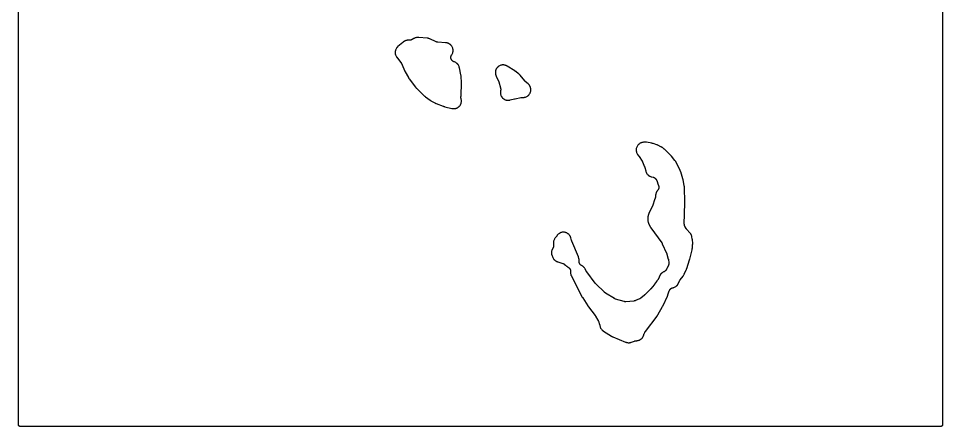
# Model space of a CAD drawing. Header units: millimetres. Extents: x 0 to 300, y 0 to 300.
# Drawn here: x -0.1 to 300, y -0.1 to 132.6 of the extents above; entities that cross this region are included whole.
import ezdxf

# ---------------------------------------------------------------- set-up
doc = ezdxf.new("R2010")
doc.units = ezdxf.units.MM
doc.layers.add('CUT', color=7, linetype='CONTINUOUS')

msp = doc.modelspace()

# ---------------------------------------------------------------- linework, layer by layer
at = {"layer": 'CUT'}
msp.add_lwpolyline([(300.0045, 298.5625), (300.0045, 1.4375), (300.0045, 0.5522), (300.0009, 0.4788), (299.9923, 0.4206), (299.978, 0.3635), (299.9582, 0.3082), (299.933, 0.255), (299.9028, 0.2046), (299.8678, 0.1573), (299.8283, 0.1137), (299.7847, 0.0743), (299.7375, 0.0392), (299.687, 0.009), (299.6339, -0.0162), (299.5785, -0.036), (299.5214, -0.0503), (299.4633, -0.0589), (299.3898, -0.0625), (298.5045, -0.0625), (1.4375, -0.0625), (0.5522, -0.0625), (0.4788, -0.0589), (0.4206, -0.0503), (0.3635, -0.036), (0.3082, -0.0162), (0.255, 0.009), (0.2046, 0.0392), (0.1573, 0.0743), (0.1137, 0.1137), (0.0743, 0.1573), (0.0392, 0.2046), (0.009, 0.255), (-0.0162, 0.3082), (-0.036, 0.3635), (-0.0503, 0.4206), (-0.0589, 0.4788), (-0.0625, 0.5522), (-0.0625, 1.4375), (-0.0625, 298.5625)], dxfattribs=at)
for points in [[(122.2978, 121.071), (122.3092, 121.0126), (122.3542, 120.8299), (122.3713, 120.7729), (122.4342, 120.5956), (122.4568, 120.5406), (122.537, 120.3703), (122.565, 120.3178), (122.6629, 120.1541), (122.6789, 120.129), (122.7111, 120.0806), (122.7196, 120.0684), (122.7753, 119.9893), (122.784, 119.9772), (124.318, 117.9104), (124.326, 117.8996), (124.3366, 117.8848), (124.3667, 117.8402), (124.4147, 117.7642), (124.4352, 117.7302), (124.4541, 117.6953), (124.4951, 117.6153), (124.5182, 117.5667), (124.5255, 117.55), (124.5309, 117.5377), (125.3308, 115.6402), (125.3372, 115.6256), (125.3799, 115.5313), (125.3867, 115.5169), (125.4434, 115.4), (125.4506, 115.3858), (125.4982, 115.2939), (125.5058, 115.2799), (126.5426, 113.405), (126.553, 113.3868), (126.623, 113.2701), (126.6341, 113.2523), (126.727, 113.109), (126.7386, 113.0916), (126.8166, 112.9801), (126.8289, 112.9631), (128.8606, 110.2615), (128.8672, 110.2528), (128.9143, 110.1926), (128.9214, 110.1837), (128.9529, 110.1448), (128.9685, 110.1264), (129.068, 110.0135), (129.0836, 109.9963), (129.1114, 109.9672), (129.119, 109.9593), (129.1721, 109.9056), (129.1808, 109.897), (131.7138, 107.4349), (131.7292, 107.4205), (131.8309, 107.3284), (131.8468, 107.3145), (131.9783, 107.2036), (131.9947, 107.1902), (132.1026, 107.1055), (132.1194, 107.0928), (133.5891, 106.0202), (133.6069, 106.0078), (133.7237, 105.9288), (133.7419, 105.917), (133.8919, 105.8234), (133.9105, 105.8122), (134.0327, 105.7419), (134.0517, 105.7314), (135.1401, 105.1569), (135.1551, 105.1492), (135.2535, 105.1007), (135.2687, 105.0935), (135.3938, 105.0362), (135.4093, 105.0294), (135.5102, 104.9866), (135.5258, 104.9802), (137.8879, 104.0552), (137.907, 104.048), (138.0321, 104.0039), (138.0514, 103.9974), (138.2101, 103.9474), (138.2297, 103.9416), (138.3575, 103.9061), (138.3772, 103.901), (140.6318, 103.356), (140.646, 103.3527), (140.7386, 103.3327), (140.7529, 103.3298), (140.8088, 103.3191), (140.8376, 103.3144), (141.0226, 103.2883), (141.0806, 103.283), (141.2647, 103.2751), (141.323, 103.2754), (141.507, 103.2854), (141.565, 103.2914), (141.7472, 103.3192), (141.8043, 103.3308), (141.9829, 103.3762), (142.0386, 103.3932), (142.212, 103.4557), (142.2658, 103.4781), (142.4323, 103.5571), (142.4836, 103.5846), (142.6417, 103.6794), (142.6901, 103.7118), (142.8382, 103.8215), (142.8833, 103.8584), (143.0201, 103.9819), (143.0614, 104.023), (143.1855, 104.1592), (143.2226, 104.2042), (143.3329, 104.3518), (143.3655, 104.4001), (143.461, 104.5577), (143.4887, 104.609), (143.5684, 104.7751), (143.5911, 104.8288), (143.6543, 105.0019), (143.6716, 105.0576), (143.7178, 105.236), (143.7296, 105.293), (143.7582, 105.4751), (143.7645, 105.533), (143.7753, 105.717), (143.7759, 105.7753), (143.7688, 105.9594), (143.7637, 106.0175), (143.7388, 106.2), (143.7281, 106.2573), (143.685, 106.4391), (143.6776, 106.4673), (143.6676, 106.5018), (143.6544, 106.5531), (143.6347, 106.6404), (143.6182, 106.7376), (143.6108, 106.8028), (143.6051, 106.9012), (143.6049, 106.9668), (143.6099, 107.0652), (143.6195, 107.155), (143.6261, 107.2039), (143.6283, 107.2173), (143.6301, 107.2292), (143.6411, 107.3066), (143.6426, 107.3185), (143.6483, 107.3651), (143.6507, 107.389), (143.6634, 107.5447), (143.6648, 107.5687), (143.6667, 107.6157), (143.6671, 107.6277), (143.6687, 107.7058), (143.6689, 107.7178), (143.6689, 107.7894), (143.6692, 107.8114), (143.6705, 107.8626), (143.6713, 107.8845), (143.8367, 111.2178), (143.8373, 111.2365), (143.8396, 111.3585), (143.8396, 111.3773), (143.8376, 111.5304), (143.8371, 111.5492), (143.8317, 111.6711), (143.8305, 111.6898), (143.6689, 113.823), (143.6671, 113.8427), (143.6531, 113.9709), (143.6506, 113.9906), (143.6278, 114.1508), (143.6246, 114.1704), (143.6022, 114.2974), (143.5984, 114.3169), (143.1243, 116.5641), (143.1211, 116.5784), (143.0992, 116.6709), (143.0956, 116.6851), (143.0811, 116.7403), (143.073, 116.7684), (143.0166, 116.9472), (142.9963, 117.0021), (142.9238, 117.1722), (142.8983, 117.2248), (142.8096, 117.387), (142.779, 117.4369), (142.6749, 117.5897), (142.6397, 117.6364), (142.5212, 117.7784), (142.4816, 117.8214), (142.3498, 117.9511), (142.3062, 117.9901), (142.1624, 118.1064), (142.1152, 118.1409), (141.9608, 118.2427), (141.9105, 118.2724), (141.7469, 118.3587), (141.6939, 118.3834), (141.5227, 118.4533), (141.4675, 118.4728), (141.4399, 118.481), (141.3975, 118.4948), (141.3206, 118.522), (141.2383, 118.5557), (141.1846, 118.5809), (141.106, 118.6226), (141.0551, 118.653), (140.981, 118.7023), (140.9334, 118.7375), (140.8645, 118.7939), (140.8205, 118.8336), (140.7576, 118.8965), (140.7178, 118.9404), (140.6613, 119.0093), (140.6261, 119.0569), (140.5767, 119.1309), (140.5463, 119.1818), (140.5045, 119.2604), (140.4793, 119.314), (140.4454, 119.3963), (140.4256, 119.4522), (140.4001, 119.5375), (140.3859, 119.595), (140.3689, 119.6824), (140.3605, 119.741), (140.3522, 119.8296), (140.3496, 119.8888), (140.3501, 119.9778), (140.3534, 120.037), (140.3627, 120.1255), (140.3718, 120.1841), (140.3898, 120.2713), (140.4047, 120.3286), (140.4312, 120.4136), (140.4516, 120.4692), (140.4864, 120.5511), (140.5123, 120.6045), (140.555, 120.6825), (140.5976, 120.7521), (140.6218, 120.7894), (140.6274, 120.7976), (140.6434, 120.8224), (140.7421, 120.9832), (140.7704, 121.0349), (140.8518, 121.2023), (140.8749, 121.2565), (140.9394, 121.4311), (140.9571, 121.4873), (141.0042, 121.6674), (141.0163, 121.725), (141.0456, 121.9088), (141.0519, 121.9674), (141.063, 122.1532), (141.0636, 122.2121), (141.0564, 122.3981), (141.0513, 122.4568), (141.0259, 122.6412), (141.015, 122.699), (140.9716, 122.8801), (140.9551, 122.9366), (140.8943, 123.1125), (140.8723, 123.1672), (140.7944, 123.3363), (140.7672, 123.3885), (140.6732, 123.5492), (140.641, 123.5985), (140.5317, 123.7491), (140.4948, 123.795), (140.3712, 123.9343), (140.33, 123.9763), (140.1934, 124.1028), (140.1482, 124.1406), (139.9999, 124.253), (139.9512, 124.2863), (139.7926, 124.3836), (139.7409, 124.4119), (139.5735, 124.4932), (139.5193, 124.5163), (139.3447, 124.5809), (139.2885, 124.5985), (139.1084, 124.6456), (139.0508, 124.6577), (138.8644, 124.6873), (138.8352, 124.6913), (138.778, 124.6975), (138.7634, 124.6989), (138.668, 124.7069), (138.6533, 124.708), (136.166, 124.856), (136.1238, 124.8595), (136.0466, 124.8677), (135.963, 124.8807), (135.9077, 124.8919), (135.8257, 124.9127), (135.7717, 124.929), (135.692, 124.9574), (135.6202, 124.9868), (135.5814, 125.0038), (133.5555, 125.9474), (133.5437, 125.9527), (133.4663, 125.9867), (133.4544, 125.9918), (133.4075, 126.0113), (133.3832, 126.0207), (133.2266, 126.0777), (133.1771, 126.0934), (133.0183, 126.136), (132.9675, 126.1473), (132.8035, 126.1765), (132.7778, 126.1805), (132.7274, 126.1872), (132.7145, 126.1888), (132.6305, 126.1981), (132.6176, 126.1994), (129.9938, 126.4342), (129.9778, 126.4354), (129.8741, 126.4419), (129.8582, 126.4427), (129.7958, 126.4449), (129.7639, 126.4452), (129.5591, 126.4416), (129.4953, 126.4371), (129.292, 126.4118), (129.2604, 126.407), (129.2305, 126.4016), (129.2007, 126.3955), (129.0086, 126.351), (128.9793, 126.3434), (128.9595, 126.3377), (128.932, 126.3292), (128.7576, 126.2701), (128.7041, 126.2491), (128.5361, 126.1737), (128.5101, 126.1613), (128.4601, 126.1359), (128.4474, 126.1292), (128.3651, 126.0849), (128.3526, 126.078), (127.7351, 125.7261), (127.6947, 125.7044), (127.6197, 125.6666), (127.5359, 125.6296), (127.4789, 125.6078), (127.3918, 125.5795), (127.3329, 125.5636), (127.2433, 125.5443), (127.1831, 125.5345), (127.092, 125.5244), (127.0082, 125.5194), (126.9624, 125.5178), (126.5391, 125.5142), (126.5251, 125.5139), (126.4337, 125.511), (126.4197, 125.5104), (126.3648, 125.5074), (126.3368, 125.5051), (126.1575, 125.4867), (126.1019, 125.4784), (125.9275, 125.4437), (125.8729, 125.4302), (125.7002, 125.3787), (125.6734, 125.37), (125.6216, 125.3519), (125.6083, 125.3471), (125.5487, 125.3246), (125.521, 125.3134), (125.433, 125.2752), (125.4167, 125.2678), (125.3588, 125.2405), (125.3288, 125.2253), (125.1388, 125.1226), (125.0814, 125.0872), (124.9042, 124.9638), (124.8771, 124.9437), (124.8253, 124.9032), (124.8122, 124.8926), (124.7279, 124.8226), (124.715, 124.8117), (123.1513, 123.438), (123.1403, 123.4281), (123.0692, 123.3624), (123.0584, 123.3522), (123.0167, 123.3117), (122.9958, 123.2905), (122.8657, 123.151), (122.8273, 123.1055), (122.7132, 122.9559), (122.6795, 122.9069), (122.5808, 122.7467), (122.5521, 122.6945), (122.4698, 122.5254), (122.4464, 122.4706), (122.3812, 122.2941), (122.3634, 122.2373), (122.316, 122.0553), (122.3039, 121.997), (122.2748, 121.8111), (122.2685, 121.7519), (122.2579, 121.5641), (122.2575, 121.5045), (122.2656, 121.3166), (122.2711, 121.2573)], [(154.836, 114.5243), (154.8477, 114.4661), (154.8938, 114.2838), (154.9112, 114.227), (154.976, 114.0478), (154.9868, 114.0201), (155.0093, 113.9666), (155.0152, 113.9529), (155.0547, 113.8647), (155.0609, 113.8512), (155.8303, 112.2427), (155.8345, 112.2338), (155.8408, 112.2201), (155.8511, 112.1973), (155.8644, 112.1665), (155.8757, 112.139), (155.8844, 112.117), (155.8892, 112.1043), (155.891, 112.0996), (155.9008, 112.0721), (155.9217, 112.0104), (155.9334, 111.9732), (155.9371, 111.9606), (155.9398, 111.9512), (156.4742, 110.04), (156.4773, 110.0287), (156.4814, 110.0134), (156.4922, 109.9677), (156.5036, 109.9137), (156.5167, 109.8334), (156.5259, 109.7552), (156.5318, 109.6733), (156.5333, 109.6163), (156.5332, 109.5686), (156.5328, 109.5531), (156.5324, 109.5413), (156.5243, 109.3416), (156.5237, 109.3292), (156.5228, 109.3125), (156.5188, 109.263), (156.5097, 109.1808), (156.5049, 109.1438), (156.5018, 109.1234), (156.4999, 109.1112), (156.4951, 109.0826), (156.493, 109.0704), (156.4879, 109.0422), (156.4842, 109.0186), (156.4787, 108.9903), (156.4735, 108.9585), (156.4724, 108.9507), (156.4722, 108.9496), (156.4676, 108.9159), (156.4478, 108.7942), (156.4412, 108.7345), (156.4296, 108.545), (156.429, 108.485), (156.4365, 108.2953), (156.4418, 108.2355), (156.4682, 108.0475), (156.4795, 107.9885), (156.5246, 107.8041), (156.5417, 107.7465), (156.605, 107.5675), (156.6278, 107.512), (156.7086, 107.3402), (156.7369, 107.2872), (156.8345, 107.1244), (156.8679, 107.0745), (156.9813, 106.9222), (157.0195, 106.8759), (157.1476, 106.7358), (157.1902, 106.6935), (157.3316, 106.5669), (157.3783, 106.5291), (157.5317, 106.4172), (157.5819, 106.3843), (157.7457, 106.2883), (157.7989, 106.2605), (157.9715, 106.1814), (158.0273, 106.1591), (158.2069, 106.0976), (158.2646, 106.081), (158.4494, 106.0378), (158.5085, 106.0271), (158.6967, 106.0025), (158.7566, 105.9977), (158.9464, 105.9921), (159.0064, 105.9934), (159.1958, 106.0068), (159.2554, 106.014), (159.4451, 106.0467), (159.4745, 106.0525), (159.5317, 106.0654), (159.5463, 106.0688), (159.641, 106.0926), (159.6555, 106.0964), (160.9875, 106.4663), (160.9967, 106.4688), (161.0182, 106.4745), (161.0274, 106.4769), (161.0387, 106.4798), (161.048, 106.4821), (161.0696, 106.4874), (161.0788, 106.4896), (161.0895, 106.492), (161.0988, 106.4942), (161.1206, 106.499), (161.1299, 106.501), (161.1413, 106.5034), (161.1506, 106.5053), (161.1724, 106.5096), (161.1818, 106.5114), (163.0192, 106.8574), (163.0333, 106.86), (163.0664, 106.8656), (163.0806, 106.868), (163.0979, 106.8707), (163.1122, 106.8728), (163.1454, 106.8774), (163.1597, 106.8792), (163.1761, 106.8813), (163.1903, 106.8829), (163.2237, 106.8865), (163.238, 106.8879), (163.2555, 106.8894), (163.2698, 106.8906), (163.3033, 106.8931), (163.3177, 106.8941), (163.9073, 106.9285), (163.922, 106.9295), (164.0177, 106.9375), (164.0324, 106.9389), (164.0898, 106.945), (164.1191, 106.9489), (164.3062, 106.9785), (164.364, 106.9906), (164.5448, 107.0378), (164.6012, 107.0555), (164.7764, 107.1203), (164.8308, 107.1434), (164.9988, 107.2251), (165.0506, 107.2535), (165.2098, 107.3513), (165.2586, 107.3847), (165.4074, 107.4977), (165.4526, 107.5357), (165.5896, 107.6627), (165.6309, 107.705), (165.7547, 107.8449), (165.7916, 107.8911), (165.901, 108.0425), (165.9332, 108.0921), (166.0272, 108.2535), (166.0544, 108.306), (166.1321, 108.4759), (166.1539, 108.5308), (166.2145, 108.7075), (166.2309, 108.7643), (166.2738, 108.9461), (166.2845, 109.0042), (166.3093, 109.1894), (166.3142, 109.2483), (166.3207, 109.435), (166.3198, 109.4941), (166.3079, 109.6805), (166.3012, 109.7393), (166.271, 109.9236), (166.2586, 109.9814), (166.2104, 110.1619), (166.1923, 110.2182), (166.1266, 110.393), (166.1031, 110.4473), (166.0205, 110.6148), (165.9918, 110.6665), (165.8931, 110.8251), (165.8594, 110.8737), (165.7456, 111.0218), (165.7073, 111.0668), (165.5777, 111.205), (165.5569, 111.226), (165.5154, 111.2661), (165.5047, 111.2762), (165.4339, 111.3412), (165.4229, 111.3511), (164.529, 112.1329), (164.5221, 112.139), (164.5115, 112.1485), (164.4941, 112.1644), (164.4711, 112.186), (164.451, 112.2055), (164.4353, 112.2212), (164.4264, 112.2303), (164.4231, 112.2337), (164.4042, 112.2537), (164.3629, 112.299), (164.3387, 112.3266), (164.3307, 112.3361), (164.3249, 112.3431), (162.8413, 114.1441), (162.83, 114.1575), (162.7551, 114.2431), (162.7434, 114.2562), (162.697, 114.3062), (162.6725, 114.3312), (162.5085, 114.4887), (162.4825, 114.5122), (162.4306, 114.5565), (162.4171, 114.5677), (162.3285, 114.639), (162.3147, 114.6497), (161.4109, 115.3344), (161.4003, 115.3423), (161.3309, 115.3925), (161.3201, 115.4001), (161.2316, 115.4612), (161.2207, 115.4686), (161.1492, 115.5157), (161.1381, 115.5229), (158.6714, 117.0709), (158.6587, 117.0786), (158.5756, 117.1279), (158.5628, 117.1354), (158.5121, 117.1638), (158.4858, 117.1777), (158.3152, 117.2625), (158.2607, 117.2863), (158.085, 117.3529), (158.0284, 117.3712), (157.8469, 117.42), (157.7888, 117.4326), (157.6034, 117.4633), (157.5443, 117.4701), (157.3567, 117.4823), (157.2973, 117.4832), (157.1094, 117.4767), (157.0502, 117.4717), (156.8639, 117.4467), (156.8055, 117.4359), (156.6226, 117.3926), (156.5655, 117.376), (156.3878, 117.3148), (156.3326, 117.2927), (156.1618, 117.2142), (156.1091, 117.1867), (155.9469, 117.0917), (155.8972, 117.0591), (155.7452, 116.9486), (155.6989, 116.9112), (155.5586, 116.7861), (155.5163, 116.7444), (155.3891, 116.6061), (155.351, 116.5604), (155.2382, 116.4101), (155.2048, 116.3608), (155.1074, 116.2001), (155.0791, 116.1478), (154.998, 115.9783), (154.9751, 115.9234), (154.9112, 115.7467), (154.8937, 115.6898), (154.8476, 115.5076), (154.8359, 115.4493), (154.8081, 115.2634), (154.8022, 115.2043), (154.7929, 115.0166), (154.7929, 114.9571), (154.8022, 114.7694), (154.8081, 114.7102)], [(173.0616, 55.9741), (173.0743, 55.914), (173.1247, 55.7237), (173.1333, 55.6942), (173.1516, 55.6371), (173.1565, 55.6225), (173.1894, 55.5282), (173.1947, 55.5138), (173.3648, 55.0639), (173.3702, 55.05), (173.4065, 54.9607), (173.4123, 54.947), (173.4354, 54.8939), (173.4479, 54.867), (173.5319, 54.6976), (173.5612, 54.6454), (173.6629, 54.4833), (173.6979, 54.4333), (173.8187, 54.2782), (173.8591, 54.2316), (173.9937, 54.0912), (174.0386, 54.049), (174.1871, 53.9231), (174.236, 53.8857), (174.3966, 53.7757), (174.4491, 53.7435), (174.6201, 53.6506), (174.6757, 53.6239), (174.8578, 53.5479), (174.8865, 53.5368), (174.9431, 53.5165), (174.9577, 53.5115), (175.0528, 53.4802), (175.0674, 53.4756), (176.6762, 52.9908), (176.7226, 52.9754), (176.8068, 52.945), (176.8967, 52.9068), (176.9552, 52.8782), (177.0404, 52.8305), (177.0954, 52.7957), (177.175, 52.739), (177.245, 52.6832), (177.2824, 52.6517), (177.5306, 52.4308), (177.5382, 52.4239), (177.55, 52.4131), (177.5693, 52.3951), (177.5947, 52.3705), (177.6169, 52.3483), (177.6359, 52.3287), (177.6426, 52.3217), (177.6473, 52.3168), (177.7135, 52.2494), (177.7238, 52.2391), (177.7646, 52.1996), (177.7859, 52.1799), (177.9258, 52.0567), (177.9712, 52.0205), (178.1203, 51.913), (178.169, 51.8813), (178.33, 51.7874), (178.3555, 51.7734), (178.3914, 51.7547), (178.4502, 51.7239), (178.5221, 51.6819), (178.5707, 51.6505), (178.6406, 51.6003), (178.6856, 51.5646), (178.7504, 51.5079), (178.7918, 51.4682), (178.8509, 51.4055), (178.8882, 51.362), (178.9411, 51.294), (178.9741, 51.2471), (179.0203, 51.1743), (179.0486, 51.1244), (179.0876, 51.0476), (179.1111, 50.9953), (179.1425, 50.9151), (179.1608, 50.8607), (179.1845, 50.7779), (179.1975, 50.722), (179.2131, 50.6373), (179.2208, 50.5805), (179.2282, 50.4947), (179.2304, 50.4373), (179.2296, 50.3512), (179.2251, 50.2724), (179.2216, 50.2295), (179.2173, 50.1885), (179.214, 50.1303), (179.2125, 49.9461), (179.2148, 49.8879), (179.2312, 49.7044), (179.2392, 49.6466), (179.2733, 49.4656), (179.2869, 49.4089), (179.3384, 49.232), (179.3574, 49.1769), (179.4267, 49.0035), (179.4382, 48.9767), (179.4619, 48.925), (179.4681, 48.9118), (179.5096, 48.8267), (179.5161, 48.8136), (183.0257, 42.0341), (183.0316, 42.0231), (183.0704, 41.9518), (183.0765, 41.9409), (183.1271, 41.8524), (183.1334, 41.8416), (183.1751, 41.772), (183.1817, 41.7613), (184.8189, 39.1554), (184.8263, 39.1439), (184.8752, 39.07), (184.8828, 39.0587), (184.9462, 38.9673), (184.9541, 38.9561), (185.0063, 38.8845), (185.0144, 38.8735), (187.1745, 36.0432), (187.1813, 36.0341), (187.1972, 36.0128), (187.2039, 36.0036), (187.212, 35.9924), (187.2187, 35.9831), (187.234, 35.9614), (187.2405, 35.9521), (187.2479, 35.9413), (187.2542, 35.9319), (187.269, 35.9098), (187.2752, 35.9003), (187.2828, 35.8886), (187.2889, 35.879), (187.3031, 35.8566), (187.3091, 35.8469), (188.1165, 34.5322), (188.1231, 34.5213), (188.1318, 34.5066), (188.1565, 34.4623), (188.1957, 34.3872), (188.2122, 34.3536), (188.2274, 34.3194), (188.26, 34.2413), (188.2782, 34.1939), (188.2839, 34.1777), (188.2881, 34.1657), (188.6536, 33.0807), (188.6566, 33.0716), (188.6612, 33.0575), (188.6685, 33.0342), (188.6778, 33.0027), (188.6856, 32.9746), (188.6866, 32.9706), (188.6981, 32.9207), (188.7148, 32.8374), (188.7202, 32.808), (188.7216, 32.7996), (188.7235, 32.7887), (188.7344, 32.7301), (188.736, 32.7209), (188.739, 32.7036), (188.7401, 32.6978), (188.7424, 32.6852), (188.7458, 32.668), (188.7854, 32.4841), (188.8008, 32.4266), (188.8584, 32.2475), (188.8794, 32.1918), (188.9545, 32.0193), (188.9809, 31.9659), (189.0727, 31.8017), (189.1043, 31.7512), (189.2119, 31.5969), (189.2484, 31.5498), (189.3708, 31.4069), (189.4117, 31.3637), (189.5476, 31.2336), (189.5926, 31.1946), (189.7428, 31.077), (189.7667, 31.0593), (189.8142, 31.0257), (189.8265, 31.0173), (189.9069, 30.9635), (189.9193, 30.9554), (192.478, 29.3336), (192.489, 29.3269), (192.5605, 29.2836), (192.5716, 29.2771), (192.6152, 29.252), (192.6378, 29.2397), (192.7861, 29.1626), (192.8092, 29.1512), (192.8548, 29.13), (192.8665, 29.1247), (192.943, 29.091), (192.9549, 29.0859), (197.0397, 27.3908), (197.053, 27.3855), (197.1392, 27.3521), (197.1525, 27.3471), (197.2048, 27.3282), (197.2318, 27.3192), (197.4062, 27.2656), (197.4613, 27.2514), (197.6375, 27.2151), (197.6937, 27.2062), (197.8726, 27.1867), (197.9294, 27.1832), (198.1093, 27.1807), (198.1662, 27.1826), (198.3455, 27.1972), (198.4019, 27.2045), (198.5791, 27.236), (198.6346, 27.2486), (198.8104, 27.2974), (198.8376, 27.3057), (198.8904, 27.323), (198.9038, 27.3277), (198.991, 27.3587), (199.0043, 27.3636), (199.9499, 27.7257), (199.9601, 27.7295), (199.976, 27.7354), (200.0023, 27.7446), (200.0379, 27.7565), (200.0696, 27.7665), (200.0741, 27.7678), (200.1308, 27.7825), (200.2086, 27.7999), (200.2831, 27.8133), (200.336, 27.8206), (200.38, 27.8255), (200.3944, 27.8268), (200.4053, 27.8277), (200.7067, 27.8503), (200.7214, 27.8516), (200.8169, 27.8611), (200.8316, 27.8628), (200.8888, 27.8699), (200.918, 27.8743), (201.1045, 27.907), (201.1621, 27.92), (201.3419, 27.9701), (201.3979, 27.9888), (201.5719, 28.0564), (201.6259, 28.0804), (201.7924, 28.1648), (201.8437, 28.194), (202.0012, 28.2943), (202.0494, 28.3285), (202.1962, 28.4438), (202.2408, 28.4825), (202.3755, 28.6116), (202.4161, 28.6545), (202.5375, 28.7963), (202.5737, 28.843), (202.6806, 28.9961), (202.712, 29.0461), (202.8033, 29.2089), (202.8296, 29.2618), (202.9045, 29.4328), (202.9255, 29.488), (202.9841, 29.668), (202.9925, 29.6963), (203.0123, 29.7692), (203.0189, 29.7923), (203.0258, 29.8154), (203.0277, 29.8218), (203.0288, 29.8254), (203.0293, 29.8269), (203.0338, 29.8427), (203.0451, 29.8796), (203.0643, 29.9357), (203.0897, 30.0029), (203.1084, 30.0484), (203.1148, 30.0629), (203.1198, 30.0739), (203.3073, 30.4825), (203.3125, 30.4937), (203.3197, 30.5087), (203.3421, 30.5527), (203.3814, 30.6249), (203.3995, 30.6565), (203.4188, 30.6873), (203.4639, 30.7561), (203.4921, 30.7966), (203.502, 30.8099), (203.5094, 30.8198), (207.2982, 35.8088), (207.3101, 35.8251), (207.3857, 35.9318), (207.397, 35.9484), (207.4873, 36.0855), (207.4981, 36.1025), (207.5663, 36.2141), (207.5765, 36.2314), (209.1178, 38.953), (209.1244, 38.9649), (209.1665, 39.0432), (209.1728, 39.0553), (209.2233, 39.1548), (209.2293, 39.1671), (209.2677, 39.2472), (209.2735, 39.2596), (210.677, 42.3675), (210.6827, 42.3806), (210.7189, 42.4663), (210.7244, 42.4795), (210.7673, 42.5881), (210.7724, 42.6014), (210.8045, 42.6887), (210.8093, 42.7022), (211.2685, 44.0483), (211.2835, 44.089), (211.3128, 44.1629), (211.3485, 44.2419), (211.3749, 44.2933), (211.4181, 44.3685), (211.4492, 44.4171), (211.4995, 44.4878), (211.5352, 44.5332), (211.592, 44.5987), (211.6319, 44.6405), (211.6948, 44.7002), (211.7385, 44.7379), (211.8068, 44.7914), (211.854, 44.8247), (211.9271, 44.8713), (211.9773, 44.8999), (212.0546, 44.9392), (212.1072, 44.9629), (212.188, 44.9946), (212.2427, 45.0131), (212.3261, 45.0369), (212.4035, 45.055), (212.4459, 45.0638), (212.5074, 45.0751), (212.5634, 45.0882), (212.7384, 45.138), (212.7929, 45.1564), (212.9623, 45.2227), (213.0148, 45.2462), (213.177, 45.3285), (213.227, 45.3569), (213.3807, 45.4543), (213.4277, 45.4874), (213.5713, 45.5991), (213.615, 45.6366), (213.7472, 45.7615), (213.7871, 45.8029), (213.9068, 45.9399), (213.9425, 45.985), (214.0485, 46.1329), (214.0797, 46.1812), (214.1723, 46.3407), (214.1862, 46.3659), (214.212, 46.4158), (214.2185, 46.4286), (214.2595, 46.5126), (214.2657, 46.5257), (214.6087, 47.2733), (214.6141, 47.2848), (214.6232, 47.3039), (214.6463, 47.3492), (214.6877, 47.4249), (214.7068, 47.458), (214.7088, 47.4614), (214.7293, 47.4936), (214.7769, 47.5655), (214.8063, 47.6071), (214.8189, 47.624), (214.8266, 47.6342), (215.7743, 48.864), (215.7844, 48.8775), (215.7848, 48.8781), (215.8485, 48.9656), (215.8581, 48.9793), (215.8951, 49.0333), (215.9133, 49.0615), (216.0261, 49.2477), (216.0427, 49.2769), (216.0734, 49.3346), (216.0811, 49.3495), (216.1295, 49.4471), (216.1368, 49.4622), (216.7917, 50.8793), (216.799, 50.8956), (216.8447, 51.0027), (216.8515, 51.0193), (216.9047, 51.1554), (216.911, 51.1722), (216.9502, 51.2818), (216.956, 51.2988), (217.8627, 54.0957), (217.8659, 54.1057), (217.8871, 54.1754), (217.8903, 54.1862), (217.9152, 54.2735), (217.9181, 54.2841), (217.9365, 54.3535), (217.9394, 54.3649), (218.6868, 57.4273), (218.6892, 57.4379), (218.7058, 57.5115), (218.7082, 57.5225), (218.7181, 57.571), (218.7225, 57.5944), (218.7466, 57.7411), (218.7499, 57.7638), (218.7548, 57.8033), (218.756, 57.8141), (218.764, 57.8883), (218.7652, 57.9003), (218.8682, 59.0896), (218.8691, 59.1019), (218.8744, 59.1817), (218.875, 59.194), (218.8772, 59.242), (218.8778, 59.2666), (218.8785, 59.4265), (218.8781, 59.4511), (218.8763, 59.4992), (218.8758, 59.5115), (218.8712, 59.5914), (218.8704, 59.6037), (218.7968, 60.5472), (218.7952, 60.565), (218.7828, 60.6799), (218.7806, 60.6976), (218.7607, 60.8413), (218.7581, 60.8589), (218.7389, 60.973), (218.7356, 60.9905), (218.6103, 61.6202), (218.607, 61.6358), (218.5842, 61.7365), (218.5805, 61.7519), (218.5652, 61.812), (218.5565, 61.8426), (218.4959, 62.037), (218.4737, 62.0966), (218.394, 62.2809), (218.3657, 62.3378), (218.2669, 62.5127), (218.2328, 62.5663), (218.1144, 62.732), (218.0953, 62.7574), (218.0566, 62.8058), (218.0465, 62.8181), (217.98, 62.8972), (217.9696, 62.9092), (216.9686, 64.0362), (216.9584, 64.0479), (216.9348, 64.0755), (216.9248, 64.0874), (216.9127, 64.102), (216.9028, 64.1141), (216.8802, 64.1424), (216.8706, 64.1547), (216.8538, 64.1764), (216.8444, 64.1888), (216.8227, 64.218), (216.8135, 64.2305), (216.8024, 64.2459), (216.7935, 64.2587), (216.7728, 64.2885), (216.7641, 64.3014), (216.4244, 64.811), (216.4, 64.8498), (216.357, 64.9219), (216.3142, 65.0029), (216.2885, 65.0583), (216.2542, 65.1432), (216.2342, 65.2009), (216.2087, 65.2889), (216.1947, 65.3483), (216.1783, 65.4384), (216.1704, 65.4989), (216.1632, 65.5903), (216.1609, 65.6742), (216.1608, 65.7201), (216.3221, 72.6027), (216.3222, 72.6097), (216.3228, 72.6585), (216.3228, 72.6661), (216.3228, 72.7269), (216.3227, 72.7343), (216.3221, 72.7824), (216.3219, 72.7903), (216.1921, 77.7291), (216.1916, 77.7422), (216.1876, 77.8269), (216.1868, 77.8399), (216.1832, 77.8908), (216.1809, 77.9168), (216.1617, 78.0852), (216.1582, 78.1111), (216.1502, 78.1614), (216.148, 78.1743), (216.133, 78.2578), (216.1305, 78.2706), (215.7574, 80.1085), (215.7544, 80.1226), (215.7334, 80.2146), (215.73, 80.2287), (215.7009, 80.3434), (215.6971, 80.3574), (215.6717, 80.4482), (215.6677, 80.4621), (214.9794, 82.7111), (214.976, 82.7218), (214.9517, 82.7962), (214.9479, 82.8073), (214.931, 82.8558), (214.9224, 82.879), (214.8657, 83.0225), (214.8565, 83.0445), (214.8398, 83.0822), (214.8352, 83.0924), (214.8026, 83.1627), (214.7972, 83.174), (213.4763, 85.8686), (213.4691, 85.8828), (213.4209, 85.9748), (213.4133, 85.9888), (213.3829, 86.0433), (213.3666, 86.0708), (213.256, 86.2463), (213.2383, 86.2729), (213.2023, 86.3238), (213.1929, 86.3367), (213.1307, 86.4198), (213.1209, 86.4325), (212.0202, 87.8253), (212.0079, 87.8404), (211.9262, 87.9371), (211.9133, 87.9518), (211.8069, 88.0698), (211.7936, 88.0841), (211.7058, 88.1753), (211.6921, 88.1891), (209.9357, 89.8992), (209.9247, 89.9096), (209.8523, 89.9766), (209.8411, 89.9868), (209.7481, 90.0686), (209.7366, 90.0785), (209.6609, 90.1417), (209.6491, 90.1513), (209.1647, 90.5358), (209.1511, 90.5463), (209.0617, 90.6131), (209.0478, 90.6232), (208.9931, 90.6618), (208.9644, 90.6807), (208.775, 90.7985), (208.7454, 90.8158), (208.6866, 90.8479), (208.6714, 90.8559), (208.5719, 90.9065), (208.5565, 90.914), (207.6088, 91.3623), (207.5924, 91.3698), (207.4845, 91.4169), (207.4678, 91.4239), (207.3307, 91.4789), (207.3138, 91.4854), (207.2033, 91.5259), (207.1862, 91.5319), (206.0717, 91.9026), (206.0617, 91.9058), (205.9917, 91.9278), (205.9813, 91.9309), (205.9351, 91.9445), (205.9128, 91.9506), (205.7727, 91.9858), (205.751, 91.9909), (205.7132, 91.9989), (205.7029, 92.001), (205.6317, 92.0149), (205.6202, 92.017), (203.8241, 92.33), (203.8086, 92.3325), (203.7077, 92.3474), (203.6922, 92.3494), (203.6314, 92.3568), (203.6001, 92.3597), (203.3995, 92.3734), (203.3368, 92.3743), (203.1359, 92.367), (203.1046, 92.365), (203.0436, 92.3595), (203.028, 92.3579), (202.9267, 92.3462), (202.9111, 92.3442), (202.7308, 92.3186), (202.716, 92.3163), (202.6199, 92.3001), (202.6052, 92.2975), (202.5477, 92.2863), (202.5185, 92.2799), (202.3319, 92.234), (202.2745, 92.2168), (202.096, 92.1534), (202.0406, 92.1305), (201.8692, 92.0497), (201.8164, 92.0214), (201.654, 91.9238), (201.6042, 91.8904), (201.4524, 91.7771), (201.4062, 91.7389), (201.2664, 91.611), (201.2242, 91.5684), (201.0979, 91.4272), (201.0602, 91.3806), (200.9486, 91.2275), (200.9157, 91.1774), (200.82, 91.0139), (200.7923, 90.9608), (200.7133, 90.7886), (200.691, 90.7329), (200.6296, 90.5537), (200.613, 90.4961), (200.5698, 90.3116), (200.559, 90.2527), (200.5344, 90.0648), (200.5296, 90.0051), (200.5238, 89.8157), (200.525, 89.7558), (200.5381, 89.5668), (200.5453, 89.5073), (200.5772, 89.3205), (200.5903, 89.262), (200.6407, 89.0794), (200.6595, 89.0225), (200.7279, 88.8458), (200.7523, 88.7911), (200.838, 88.6221), (200.8677, 88.57), (200.9712, 88.4082), (200.988, 88.3834), (201.022, 88.3357), (201.0308, 88.3236), (201.0893, 88.2457), (201.0985, 88.2339), (201.3147, 87.9604), (201.3216, 87.9516), (201.3374, 87.9311), (201.3441, 87.9222), (201.3523, 87.9114), (201.3589, 87.9025), (201.3742, 87.8815), (201.3807, 87.8725), (201.3882, 87.8621), (201.3946, 87.853), (201.4093, 87.8317), (201.4156, 87.8226), (201.4232, 87.8113), (201.4294, 87.8021), (201.4437, 87.7804), (201.4497, 87.7711), (202.4564, 86.2016), (202.4602, 86.1956), (202.4691, 86.1814), (202.4708, 86.1788), (202.4874, 86.1511), (202.5198, 86.0949), (202.5306, 86.0755), (202.5447, 86.048), (202.5805, 85.9744), (202.5953, 85.9425), (203.2665, 84.415), (203.2705, 84.4058), (203.2766, 84.3915), (203.2862, 84.368), (203.2985, 84.3368), (203.309, 84.3088), (203.317, 84.2861), (203.3215, 84.2732), (203.3231, 84.2684), (203.3321, 84.2402), (203.3512, 84.1772), (203.3617, 84.1392), (203.365, 84.1263), (203.3674, 84.1167), (203.636, 83.0118), (203.6397, 82.9973), (203.6651, 82.9031), (203.6692, 82.8887), (203.6859, 82.8325), (203.6951, 82.8039), (203.759, 82.6224), (203.7818, 82.5669), (203.8624, 82.3951), (203.8905, 82.3421), (203.9879, 82.1792), (204.0212, 82.1292), (204.1344, 81.9769), (204.1725, 81.9306), (204.3003, 81.7903), (204.3429, 81.748), (204.4841, 81.6212), (204.5307, 81.5833), (204.6839, 81.4713), (204.734, 81.4383), (204.8976, 81.3421), (204.9508, 81.3143), (205.1232, 81.2349), (205.1789, 81.2126), (205.3608, 81.15), (205.3895, 81.1409), (205.4458, 81.1246), (205.4602, 81.1206), (205.5546, 81.0959), (205.5692, 81.0923), (206.0205, 80.986), (206.0649, 80.9743), (206.1455, 80.9509), (206.232, 80.921), (206.2886, 80.8981), (206.3716, 80.8595), (206.4256, 80.831), (206.5043, 80.7842), (206.555, 80.7504), (206.6286, 80.6957), (206.6933, 80.6423), (206.7279, 80.6123), (206.7616, 80.5815), (206.7937, 80.5507), (206.8512, 80.4926), (206.9107, 80.4263), (206.9481, 80.3802), (207.0007, 80.3083), (207.0333, 80.2588), (207.0786, 80.182), (207.1062, 80.1295), (207.1437, 80.0486), (207.1743, 79.9729), (207.19, 79.9312), (207.6869, 78.5025), (207.6931, 78.4855), (207.7352, 78.3754), (207.7419, 78.3585), (207.7668, 78.299), (207.7823, 78.259), (207.8091, 78.1851), (207.8344, 78.1032), (207.8487, 78.0478), (207.8661, 77.9638), (207.875, 77.9074), (207.8844, 77.8221), (207.8879, 77.7651), (207.8891, 77.6793), (207.8871, 77.6222), (207.8801, 77.5367), (207.8727, 77.4801), (207.8576, 77.3956), (207.8449, 77.3399), (207.8218, 77.2573), (207.8038, 77.2031), (207.773, 77.123), (207.7499, 77.0707), (207.7116, 76.994), (207.6837, 76.9442), (207.6382, 76.8714), (207.6056, 76.8245), (207.5534, 76.7564), (207.4907, 76.6821), (207.4898, 76.681), (207.3517, 76.5168), (207.3147, 76.468), (207.2065, 76.3089), (207.1749, 76.2568), (207.0834, 76.0875), (207.0572, 76.0325), (206.9833, 75.8548), (206.9628, 75.7975), (206.9073, 75.6131), (206.8927, 75.554), (206.8557, 75.3624), (206.8507, 75.3324), (206.8424, 75.2735), (206.8404, 75.2584), (206.8291, 75.1601), (206.8275, 75.1449), (206.7759, 74.5691), (206.7747, 74.5561), (206.7724, 74.5345), (206.7655, 74.4826), (206.7512, 74.3953), (206.744, 74.3567), (206.7432, 74.3528), (206.7344, 74.3146), (206.7125, 74.2287), (206.6982, 74.1785), (206.6916, 74.1578), (206.6875, 74.1454), (206.508, 73.6068), (205.9512, 71.9369), (205.9465, 71.9233), (205.9354, 71.8917), (205.9306, 71.8782), (205.9245, 71.8617), (205.9194, 71.8483), (205.9073, 71.8171), (205.902, 71.8037), (205.8924, 71.7802), (205.8869, 71.7669), (205.8738, 71.736), (205.8681, 71.7228), (205.861, 71.7068), (205.855, 71.6937), (205.841, 71.6633), (205.8348, 71.6503), (204.6344, 69.1624), (204.629, 69.151), (204.5948, 69.0761), (204.5897, 69.0645), (204.5701, 69.0191), (204.5606, 68.9956), (204.5018, 68.8419), (204.4933, 68.8181), (204.4776, 68.7711), (204.4737, 68.7591), (204.4492, 68.6805), (204.4456, 68.6684), (204.3975, 68.5018), (204.3936, 68.4874), (204.3691, 68.3939), (204.3655, 68.3795), (204.3522, 68.3229), (204.3461, 68.2938), (204.3117, 68.1063), (204.3039, 68.0474), (204.2882, 67.8574), (204.2865, 67.8277), (204.2846, 67.7696), (204.2843, 67.7548), (204.2835, 67.6581), (204.2836, 67.6432), (204.2918, 67.1575), (204.2922, 67.1424), (204.2963, 67.0444), (204.2972, 67.0293), (204.3011, 66.9705), (204.3039, 66.9405), (204.3265, 66.7484), (204.3366, 66.689), (204.3779, 66.5027), (204.3939, 66.4446), (204.4544, 66.2609), (204.4646, 66.2325), (204.4858, 66.1776), (204.4915, 66.1636), (204.5291, 66.073), (204.5351, 66.0591), (204.9699, 65.0834), (204.9765, 65.0691), (205.0206, 64.9768), (205.0276, 64.9627), (205.0555, 64.9079), (205.0705, 64.8802), (205.1729, 64.7032), (205.1894, 64.6763), (205.2229, 64.6248), (205.2317, 64.6117), (205.2897, 64.5274), (205.2988, 64.5146), (208.807, 59.6948), (208.8138, 59.6852), (208.8251, 59.6694), (208.8512, 59.6304), (208.8936, 59.5633), (208.9118, 59.5333), (208.9137, 59.5301), (208.9307, 59.4993), (208.9678, 59.4291), (208.9886, 59.3871), (208.9967, 59.3695), (209.0016, 59.3588), (210.3734, 56.294), (210.3795, 56.28), (210.3936, 56.247), (210.3995, 56.2329), (210.4065, 56.2156), (210.4122, 56.2013), (210.4251, 56.168), (210.4305, 56.1536), (210.4399, 56.1282), (210.4451, 56.1137), (210.4569, 56.08), (210.4618, 56.0654), (210.4676, 56.0477), (210.4723, 56.0331), (210.4829, 55.9989), (210.4874, 55.9842), (210.9579, 54.3756), (210.9604, 54.3669), (210.9644, 54.3524), (210.9735, 54.3174), (210.9877, 54.2579), (210.9936, 54.2314), (210.9942, 54.2286), (210.9993, 54.202), (211.0099, 54.1417), (211.0155, 54.106), (211.0175, 54.0911), (211.0186, 54.0821), (211.1244, 53.2329), (211.1286, 53.1916), (211.1345, 53.1157), (211.1371, 53.0327), (211.1363, 52.9774), (211.1312, 52.8945), (211.1253, 52.8395), (211.1127, 52.7574), (211.1017, 52.7032), (211.0815, 52.6226), (211.0656, 52.5696), (211.0381, 52.4912), (211.0096, 52.4207), (210.9931, 52.3825), (210.4324, 51.1604), (210.4049, 51.1056), (210.3597, 51.0224), (210.3046, 50.9338), (210.2505, 50.8571), (210.2196, 50.8159), (210.1255, 50.6975), (210.096, 50.6623), (210.0403, 50.5991), (209.9761, 50.5334), (209.9311, 50.4919), (209.8605, 50.433), (209.8116, 50.3963), (209.7353, 50.345), (209.6829, 50.3134), (209.6018, 50.2701), (209.5256, 50.2343), (209.4835, 50.2158), (209.4714, 50.2109), (209.4464, 50.2), (209.287, 50.1262), (209.2377, 50.1005), (209.0821, 50.0101), (209.0345, 49.9793), (208.8888, 49.8752), (208.8444, 49.8401), (208.7092, 49.7226), (208.6682, 49.6835), (208.5447, 49.5538), (208.5076, 49.511), (208.3969, 49.3703), (208.364, 49.3242), (208.267, 49.1736), (208.2386, 49.1246), (208.1563, 48.9656), (208.1327, 48.9141), (208.0647, 48.7458), (208.0548, 48.7193), (208.0365, 48.667), (208.032, 48.6536), (208.0037, 48.566), (207.9995, 48.5525), (207.999, 48.5509), (207.9849, 48.5073), (207.9569, 48.4282), (207.922, 48.3435), (207.8861, 48.2677), (207.8655, 48.2268), (207.8598, 48.2161), (207.8529, 48.203), (207.8097, 48.1174), (207.8032, 48.1041), (207.7784, 48.052), (207.7664, 48.0251), (207.7455, 47.9748), (207.7272, 47.9338), (207.6919, 47.8595), (207.6493, 47.7804), (207.6184, 47.7293), (207.5681, 47.6548), (207.5323, 47.607), (207.4748, 47.538), (207.4191, 47.4774), (207.3879, 47.4451), (207.3823, 47.4396), (207.3418, 47.3955), (207.2205, 47.2497), (207.2021, 47.2263), (207.1672, 47.1799), (207.1585, 47.1679), (207.1023, 47.0892), (207.0939, 47.0769), (206.5127, 46.2171), (206.5052, 46.2062), (206.4877, 46.1811), (206.4801, 46.1704), (206.4707, 46.1574), (206.463, 46.1467), (206.4447, 46.1221), (206.4368, 46.1116), (206.4276, 46.0996), (206.4196, 46.0893), (206.4006, 46.0652), (206.3924, 46.0549), (206.3823, 46.0425), (206.3739, 46.0323), (206.3543, 46.0088), (206.3458, 45.9988), (205.2548, 44.7326), (205.2508, 44.728), (205.2414, 44.7172), (205.2374, 44.7126), (205.2277, 44.7017), (205.2227, 44.6961), (205.2109, 44.683), (205.2059, 44.6775), (205.2, 44.6711), (205.1949, 44.6655), (205.1829, 44.6527), (205.1778, 44.6472), (205.1751, 44.6444), (205.169, 44.6379), (205.1545, 44.623), (205.1483, 44.6166), (203.3617, 42.8033), (203.3531, 42.7947), (203.333, 42.7748), (203.3243, 42.7664), (203.3138, 42.7562), (203.305, 42.7479), (203.2845, 42.7287), (203.2757, 42.7206), (203.2654, 42.7112), (203.2564, 42.7031), (203.2354, 42.6844), (203.2263, 42.6765), (203.2151, 42.6668), (203.2059, 42.659), (203.1844, 42.6409), (203.1751, 42.6332), (202.0091, 41.6798), (202.001, 41.6733), (201.9884, 41.6632), (201.9673, 41.6469), (201.9388, 41.6255), (201.9131, 41.6069), (201.9094, 41.6043), (201.8627, 41.5738), (201.7978, 41.5343), (201.7347, 41.4993), (201.6892, 41.4763), (201.651, 41.4582), (201.6384, 41.4526), (201.6289, 41.4484), (200.2816, 40.8656), (200.2706, 40.861), (200.2557, 40.8547), (200.211, 40.8375), (200.158, 40.8187), (200.0787, 40.7945), (200.0009, 40.7747), (199.9188, 40.7578), (199.8615, 40.7487), (199.8133, 40.7425), (199.7975, 40.7408), (199.7856, 40.7397), (197.181, 40.507), (197.1399, 40.5043), (197.0645, 40.501), (196.9822, 40.5012), (196.9274, 40.5039), (196.8454, 40.5116), (196.7911, 40.5192), (196.7102, 40.5344), (196.6367, 40.5517), (196.5968, 40.5621), (193.8557, 41.3417), (193.8455, 41.3446), (193.8297, 41.3493), (193.8037, 41.3575), (193.7689, 41.369), (193.7382, 41.3798), (193.734, 41.3813), (193.681, 41.4029), (193.6099, 41.4346), (193.5436, 41.4674), (193.4979, 41.4925), (193.4604, 41.5142), (193.4484, 41.5215), (193.4394, 41.5271), (190.5489, 43.3434), (190.5389, 43.3497), (190.5255, 43.3584), (190.4865, 43.3851), (190.4225, 43.4314), (190.3947, 43.4525), (190.3677, 43.4746), (190.3076, 43.5258), (190.2724, 43.5574), (190.2608, 43.5684), (190.2523, 43.5766), (187.4152, 46.3353), (187.4101, 46.3404), (187.3981, 46.3522), (187.396, 46.3544), (187.3733, 46.3778), (187.3287, 46.4254), (187.3136, 46.442), (187.2936, 46.4658), (187.2416, 46.5299), (187.2198, 46.5579), (184.4847, 50.2168), (184.4759, 50.2288), (184.4556, 50.2569), (184.447, 50.2691), (184.4367, 50.2838), (184.4283, 50.296), (184.4091, 50.3246), (184.4009, 50.337), (184.3916, 50.3512), (184.3837, 50.3637), (184.3653, 50.393), (184.3576, 50.4056), (184.3482, 50.4211), (184.3407, 50.4338), (184.3233, 50.4637), (184.316, 50.4766), (183.9197, 51.1847), (183.9125, 51.1973), (183.8642, 51.2788), (183.8566, 51.2913), (183.8265, 51.3395), (183.8104, 51.3639), (183.7038, 51.5173), (183.6683, 51.5634), (183.549, 51.7038), (183.5091, 51.7463), (183.3767, 51.8745), (183.333, 51.9129), (183.1888, 52.0276), (183.1415, 52.0616), (182.9868, 52.1618), (182.9365, 52.1911), (182.8128, 52.2551), (182.7747, 52.276), (182.7061, 52.3158), (182.6333, 52.3629), (182.5864, 52.3965), (182.5185, 52.4504), (182.475, 52.4884), (182.4126, 52.5485), (182.373, 52.5905), (182.3167, 52.6564), (182.2813, 52.702), (182.2316, 52.7729), (182.2008, 52.8218), (182.1581, 52.8972), (182.1321, 52.9487), (182.0969, 53.0279), (182.076, 53.0817), (182.0485, 53.1639), (182.0329, 53.2195), (182.0135, 53.304), (182.0033, 53.3608), (181.9921, 53.4467), (181.9874, 53.5042), (181.9845, 53.5909), (181.9857, 53.6703), (181.9874, 53.7136), (182.0008, 53.9241), (182.0016, 53.9822), (181.9954, 54.1659), (181.9907, 54.2238), (181.9667, 54.4061), (181.9564, 54.4633), (181.9149, 54.6423), (181.8991, 54.6983), (181.8396, 54.8749), (181.8297, 54.9022), (181.8091, 54.955), (181.805, 54.9651), (181.7752, 55.0372), (181.7712, 55.0467), (181.7627, 55.0664), (181.7604, 55.0718), (181.7519, 55.0917), (181.7485, 55.1), (179.6546, 60.1672), (179.6503, 60.178), (179.6402, 60.2033), (179.636, 60.2141), (179.6309, 60.2274), (179.6268, 60.2383), (179.6174, 60.2638), (179.6134, 60.2747), (179.609, 60.2874), (179.6052, 60.2984), (179.5964, 60.3241), (179.5928, 60.3351), (179.5884, 60.3486), (179.5848, 60.3597), (179.5768, 60.3857), (179.5734, 60.3968), (179.3155, 61.2665), (179.3111, 61.2806), (179.2815, 61.3721), (179.2768, 61.3861), (179.2576, 61.4406), (179.2471, 61.4683), (179.1756, 61.6438), (179.1506, 61.6974), (179.0634, 61.8628), (179.0332, 61.9137), (178.9301, 62.0696), (178.8951, 62.1173), (178.7771, 62.2624), (178.7376, 62.3063), (178.6059, 62.4391), (178.5622, 62.479), (178.4181, 62.5981), (178.3707, 62.6335), (178.2156, 62.7379), (178.1649, 62.7684), (178.0003, 62.857), (177.9469, 62.8824), (177.7743, 62.9544), (177.7186, 62.9744), (177.5398, 63.029), (177.4825, 63.0435), (177.2991, 63.0802), (177.2406, 63.0889), (177.0546, 63.1074), (176.9955, 63.1104), (176.8085, 63.1105), (176.7495, 63.1076), (176.5634, 63.0893), (176.5049, 63.0806), (176.3215, 63.044), (176.2641, 63.0296), (176.0853, 62.9752), (176.0296, 62.9552), (175.8569, 62.8835), (175.8035, 62.8581), (175.6388, 62.7697), (175.5881, 62.7392), (175.4329, 62.635), (175.3854, 62.5996), (175.2412, 62.4806), (175.1975, 62.4408), (175.0657, 62.3082), (175.0261, 62.2642), (174.908, 62.1193), (174.8729, 62.0716), (174.7682, 61.9136), (174.7602, 61.9012), (174.7563, 61.895), (174.7537, 61.8908), (174.7351, 61.8605), (174.7277, 61.8489), (174.7225, 61.8408), (174.7127, 61.8256), (174.7083, 61.819), (174.704, 61.8125), (174.6775, 61.7748), (174.6274, 61.707), (174.569, 61.636), (174.5122, 61.5737), (174.4803, 61.5405), (174.4473, 61.5079), (174.4453, 61.5059), (174.4313, 61.4919), (174.429, 61.4896), (174.3885, 61.4487), (174.3707, 61.4299), (174.2575, 61.3053), (174.2405, 61.2857), (174.2399, 61.285), (174.2216, 61.2619), (174.1082, 61.1112), (174.0752, 61.0625), (173.9784, 60.9036), (173.9503, 60.8519), (173.8696, 60.6842), (173.8467, 60.63), (173.7828, 60.4553), (173.7653, 60.3991), (173.7188, 60.219), (173.7069, 60.1613), (173.6783, 59.9775), (173.6721, 59.919), (173.6615, 59.7307), (173.6606, 59.7013), (173.6602, 59.6438), (173.6602, 59.6291), (173.6619, 59.5334), (173.6623, 59.5187), (173.6929, 58.7872), (173.6937, 58.742), (173.693, 58.6593), (173.6877, 58.5692), (173.6812, 58.5094), (173.6669, 58.4203), (173.6544, 58.3615), (173.6313, 58.2742), (173.613, 58.217), (173.5812, 58.1325), (173.5572, 58.0773), (173.5171, 57.9964), (173.4767, 57.9242), (173.4537, 57.8854), (173.4273, 57.8433), (173.4193, 57.8302), (173.3684, 57.7443), (173.3607, 57.731), (173.3314, 57.6786), (173.3172, 57.6514), (173.2301, 57.4748), (173.2058, 57.4184), (173.1382, 57.2363), (173.1198, 57.1777), (173.0711, 56.9897), (173.0588, 56.9295), (173.0296, 56.7375), (173.0235, 56.6764), (173.0141, 56.4824), (173.0143, 56.421), (173.0248, 56.227), (173.0313, 56.1659)]]:
    msp.add_lwpolyline(points, close=True, dxfattribs=at)

doc.saveas('drawing.dxf')
